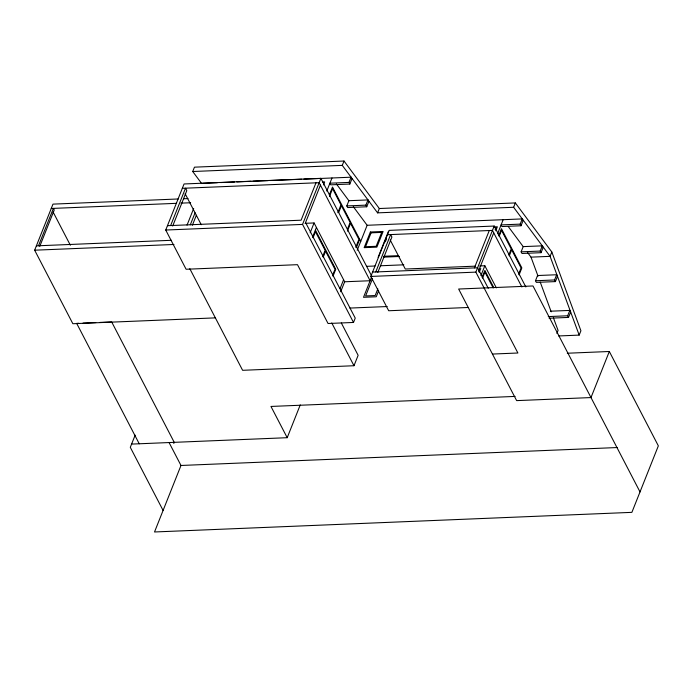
<?xml version="1.0" encoding="UTF-8"?>
<svg xmlns="http://www.w3.org/2000/svg" width="693" height="693" viewBox="0 0 693 693"><rect width="100%" height="100%" fill="white"/><g stroke="black" fill="none" stroke-linecap="round" stroke-linejoin="round"><path stroke-width="1.04" d="M215.428 317.87L72.86 323.726L34.65 250.199L52.98 204.123L178.266 198.978M38.505 245.764L53.378 208.385L54.227 210.022L39.744 246.413M320.435 185.144L305.561 222.514L355.24 318.113L353.508 322.453L328.049 323.501L297.479 264.674L186.105 269.256L165.731 230.033L184.061 183.966L320.894 178.344L371.838 276.386M170.643 225.554L185.516 188.184L186.789 190.636L172.696 226.039M201.516 183.342L192.723 171.517L194.456 167.169L344.014 161.027L379.314 208.524L515.349 202.928L551.827 252.001L580.916 330.769L579.183 335.109L558.688 335.958M187.032 225.147L193.694 208.428M190.306 224.801L195.071 212.82M192.368 225.251L196.344 215.272M135.152 435.152L130.301 447.34L163.089 510.438M173.796 443.442L174.238 442.342L111.668 321.924L100 322.41M169.057 442.524L180.986 465.471L154.522 531.973L631.886 512.352L658.35 445.85L609.32 351.498L567.298 353.231M315.982 182.822L301.108 220.201L167.455 225.693M353.508 322.453L302.555 224.411L320.894 178.344M323.492 184.901L324.679 181.904L322.54 181.99M310.169 232.787L314.085 222.955L305.033 223.328M326.775 191.069L331.982 177.98M312.612 237.006L316.424 227.451M329.314 195.045L332.501 187.032L360.741 241.363M313.071 237.742L315.462 231.739L325.121 250.329L322.73 256.332M329.461 196.561L332.579 188.713L340.965 204.842L337.846 212.69M579.183 335.109L550.095 256.349L513.617 207.276L377.59 212.864L342.281 165.376L344.014 161.027M348.995 182.415L329.903 183.195L330.752 184.832L349.844 184.043L348.995 182.415L351.074 177.2L320.088 178.473M349.844 184.043L351.923 178.829L351.074 177.2M338.669 212.552L341.406 205.691L350.112 222.453L347.384 229.322M323.198 257.224L325.589 251.221L334.988 269.326L332.605 275.329M348.874 200.71L367.966 199.922L368.815 201.559L366.744 206.774L347.643 207.562L346.795 205.925L348.874 200.71L336.356 183.879M347.427 231.141L350.554 223.293L358.905 239.371L355.752 247.297M332.995 276.23L335.759 269.274L315.384 230.059M366.744 206.774L365.895 205.137L367.966 199.922M340.072 288.591L343.589 279.738M356.54 247.21L359.676 239.319M340.687 291.762L344.655 281.782L314.085 222.955M357.207 250.234L367.143 225.277L353.283 206.644M131.592 444.092L287.205 437.699L300.251 404.911M377.59 212.864L379.314 208.524M378.109 257.354L388.487 231.271M468.234 307.484L388.686 310.75L370.85 276.438L389.189 230.371L494.196 226.048L525.84 286.954M385.334 241.84L386.495 238.912M371.491 277.261L363.513 297.306L376.247 296.786L378.603 290.861M372.47 278.733L365.627 295.937L375.173 295.547L377.832 288.851M375.762 271.959L390.635 234.581L391.909 237.032L377.824 272.444M189.813 268.702L242.611 370.305L353.984 365.731L358.134 355.301L341.337 322.981M474.41 267.905L489.284 230.526M492.437 354.054L517.896 353.006L475.857 272.124L494.196 226.048M478.863 270.227L493.737 232.848M478.568 271.405L479.365 269.404M495.157 229.712L495.954 227.711M479.192 272.462L480.769 268.494M495.781 230.769L497.357 226.802L494.178 226.932M480.925 275.597L484.84 265.757L479.686 265.973M497.565 233.784L503.17 219.69M482.094 277.365L484.866 270.409L493.814 287.63M498.7 235.637L501.463 228.69L521.846 267.905L519.083 274.861M482.553 278.101L484.944 272.098L493.156 287.898M499.159 236.382L501.541 230.371L511.209 248.96L508.818 254.963M513.617 207.276L515.349 202.928M520.192 224.125L501.1 224.904L501.949 226.542L521.041 225.753L520.192 224.125L522.262 218.91L367.143 225.277M521.041 225.753L523.111 220.539L522.262 218.91M509.277 255.856L511.668 249.852L521.075 267.957L518.685 273.96M523.189 246.621L542.29 245.842L543.139 247.47L541.06 252.685L521.968 253.473L521.119 251.836L523.189 246.621L508.341 226.637M541.06 252.685L540.211 251.057L542.29 245.842M535.481 280.752L537.551 275.528L556.644 274.749L557.493 276.386L555.422 281.601L536.33 282.38L535.481 280.752L554.573 279.963L555.422 281.601M551.827 252.001L550.095 256.349L531.003 257.138L527.399 252.287M554.573 279.963L556.644 274.749M556.877 333.411L558.073 330.422L553.378 317.715M549.107 318.226L568.529 317.42L567.68 315.791L569.819 310.412L550.389 311.209M568.529 317.42L570.668 312.049L569.819 310.412M609.32 351.498L590.99 397.565L516.64 400.623L458.645 289.024L532.995 285.966L640.02 491.917M192.723 171.517L342.281 165.376M202.573 183.298L217.429 182.692M220.608 182.562L234.667 181.982M236.824 181.895L250.883 181.315M253.049 181.228L268.182 180.604M270.348 180.518L301.706 179.227M303.863 179.141L317.922 178.56M182.328 188.314L319.161 182.692L370.114 280.734L344.655 281.782M183.671 198.752L187.985 198.579M51.256 208.472L176.585 203.326M180.908 203.144L190.636 202.746M346.795 205.925L365.895 205.137M165.731 230.033L302.555 224.411M36.383 245.85L171.44 240.298M387.456 234.71L492.463 230.397L521.872 286.989M34.65 250.199L173.978 244.473M383.757 256.263L398.614 255.656M383.42 257.138L399.324 256.479M521.119 251.836L540.211 251.057M366.519 266.346L375.043 265.999M380.37 265.774L403.82 264.813M475.441 266.147L405.284 269.031L390.194 239.977M372.583 272.089L477.59 267.775L488.244 288.271M370.85 276.438L475.857 272.124M349.913 308.073L387.214 306.54M78.785 323.276L76.663 323.362L139.232 443.78M83.03 323.103L95.755 322.583M548.25 316.588L567.68 315.791M515.124 396.413L270.963 406.444L287.205 437.699M180.986 465.471L617.307 447.539M484.84 265.757L496.344 287.89M331.756 322.955L353.984 365.731M185.1 193.642L201.239 224.705M53.092 212.006L70.357 245.235M531.003 257.138L538.037 276.169M540.237 282.12L551.212 311.841M370.374 232.008L364.154 247.652L376.879 247.124L383.108 231.479L370.374 232.008M371.093 232.831L365.558 246.734L376.16 246.301L381.696 232.398L371.093 232.831"/></g></svg>
